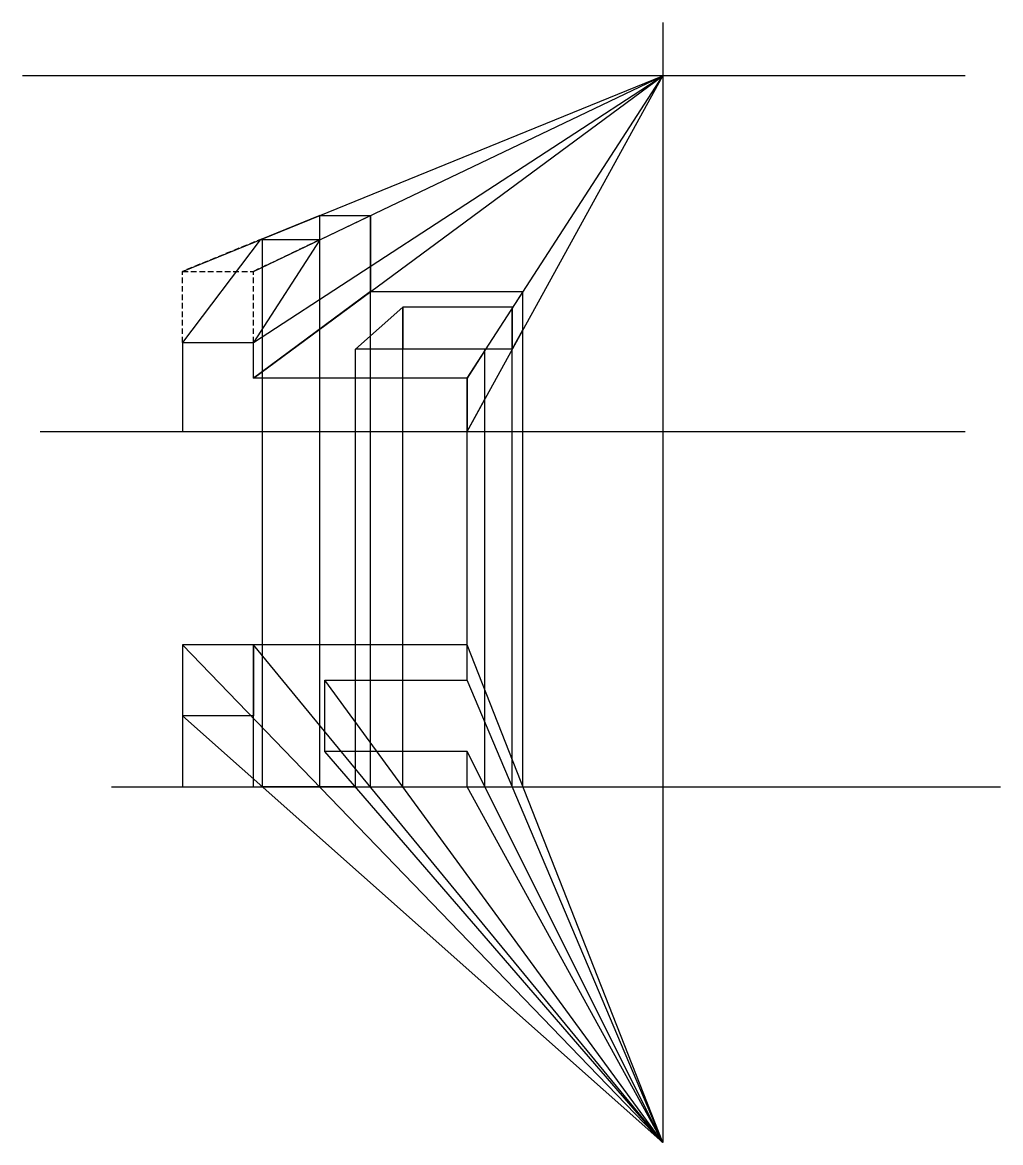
# Model space of a CAD drawing. Header units: millimetres. Extents: x 10 to 560, y -100 to 530.
import ezdxf

# ---------------------------------------------------------------- set-up
doc = ezdxf.new("R2010")
doc.units = ezdxf.units.MM
doc.linetypes.add('HIDDEN2', pattern=[4.7625, 3.175, -1.5875])
doc.layers.add('Nematomos', color=1, linetype='HIDDEN2')
doc.layers.add('perspektyvos', color=221, linetype='Continuous')
doc.layers.add('Pagrindinis', color=7, linetype='Continuous', lineweight=30)

msp = doc.modelspace()

# ---------------------------------------------------------------- linework, layer by layer
at = {"layer": 'Nematomos'}
for p, q in [((145, 408.33), (100, 390)), ((177.14, 407.76), (140, 390)), ((100, 350), (100, 390)), ((100, 390), (140, 390)), ((140, 350), (140, 390))]:
    msp.add_line(p, q, dxfattribs=at)
at = {"layer": 'Pagrindinis'}
for p, q in [((177.14, 421.43), (143.6, 407.76)), ((177.14, 421.43), (205.71, 421.43)), ((177.14, 407.76), (205.71, 421.43)), ((205.71, 421.43), (205.71, 378.57)), ((143.6, 407.76), (100, 350)), ((177.14, 407.76), (140, 350)), ((177.14, 407.76), (143.6, 407.76)), ((205.71, 378.57), (140, 330)), ((205.71, 378.57), (291.43, 378.57)), ((291.43, 378.57), (285.38, 369.23)), ((291.43, 357.14), (291.43, 378.57)), ((223.85, 369.93), (197.27, 346.15)), ((285.38, 369.93), (223.85, 369.93)), ((223.85, 369.93), (223.85, 346.15)), ((285.38, 369.23), (285.38, 346.15)), ((285.38, 346.15), (291.43, 357.14)), ((100, 350), (100, 300)), ((100, 350), (140, 350)), ((140, 330), (140, 350)), ((270, 346.15), (197.27, 346.15)), ((285, 346.15), (197.27, 346.15)), ((270, 345.45), (260, 330)), ((270, 318.18), (270, 345.45)), ((260, 330), (140, 330)), ((260, 300), (260, 330)), ((260, 330), (260, 300)), ((260, 300), (270, 318.18)), ((100, 300), (260, 300)), ((260, 180), (100, 180)), ((100, 180), (100, 100)), ((140, 100), (140, 180)), ((140, 180), (140, 140)), ((260, 160), (260, 180)), ((180, 120), (180, 160)), ((180, 160), (260, 160)), ((140, 140), (100, 140)), ((260, 120), (180, 120)), ((260, 100), (260, 120)), ((100, 100), (260, 100)), ((100, 100), (140, 100))]:
    msp.add_line(p, q, dxfattribs=at)
at = {"layer": 'perspektyvos'}
for p, q in [((370, 530), (370, 40)), ((540, 500), (10, 500)), ((100, 390), (370, 500)), ((140, 330), (370, 500)), ((140, 390), (370, 500)), ((140, 350), (370, 500)), ((260, 330), (370, 500)), ((260, 300), (370, 500)), ((177.14, 100), (177.14, 421.43)), ((205.71, 100), (205.71, 421.43)), ((145, 100), (145, 408.33)), ((291.43, 100), (291.43, 378.57)), ((223.85, 100), (223.85, 369.93)), ((285.38, 100), (285.38, 369.23)), ((197.27, 100), (197.27, 346.15)), ((270, 100), (270, 346.15)), ((260, 180), (260, 330)), ((20, 300), (540, 300)), ((100, 180), (370, -100)), ((370, -100), (140, 180)), ((370, -100), (260, 180)), ((370, -100), (180, 160)), ((370, -100), (260, 160)), ((100, 140), (370, -100)), ((370, -100), (180, 120)), ((370, -100), (260, 120)), ((60, 100), (560, 100)), ((177.14, 100), (145, 100)), ((197.27, 100), (177.14, 100)), ((370, -100), (260, 100)), ((370, 100), (370, -100))]:
    msp.add_line(p, q, dxfattribs=at)

doc.saveas('drawing.dxf')
